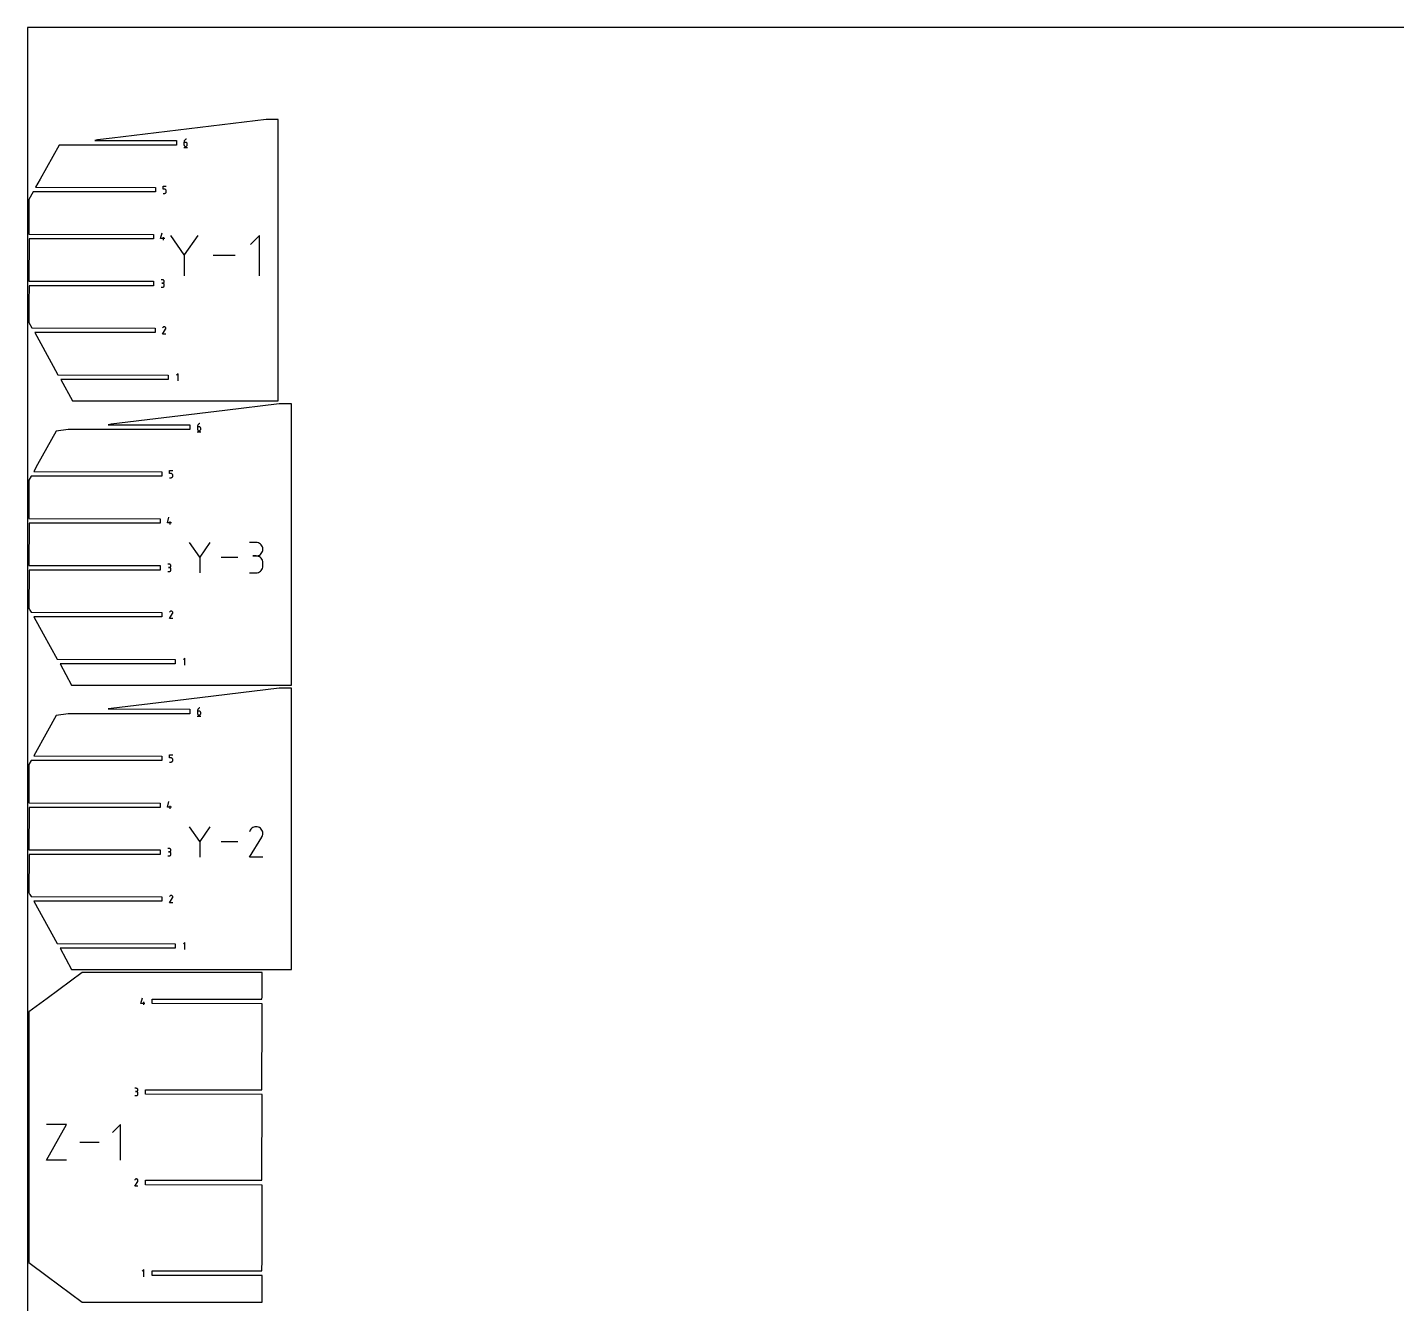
# Model space of a CAD drawing. Extents: x 0 to 3000, y 0 to 3000.
# Drawn here: x 0 to 1500, y 1601 to 3000 of the extents above; entities that cross this region are included whole.
import ezdxf

# ---------------------------------------------------------------- set-up
doc = ezdxf.new("R2010")
doc.units = 0

msp = doc.modelspace()

# ---------------------------------------------------------------- linework, layer by layer
at = {"layer": 'annotation', "color": 1}
for p, q in [((171.35048, 2868.515853), (175.35048, 2868.515853)), ((171.612318, 2874.494066), (171.572981, 2873.95333)), ((171.572981, 2873.95333), (171.572981, 2871.294356)), ((173.349477, 2873.95333), (171.572981, 2873.95333)), ((171.572981, 2871.294356), (171.572981, 2871.294356)), ((171.572981, 2871.294356), (171.601663, 2870.97478)), ((171.601663, 2870.97478), (171.684334, 2870.673951)), ((171.727131, 2875.013608), (171.612318, 2874.494066)), ((171.684334, 2870.673951), (171.815931, 2870.396901)), ((171.912628, 2875.505513), (171.727131, 2875.013608)), ((171.815931, 2870.396901), (171.991392, 2870.148665)), ((172.164013, 2875.96334), (171.912628, 2875.505513)), ((171.991392, 2870.148665), (172.205655, 2869.934275)), ((172.476494, 2876.380648), (172.164013, 2875.96334)), ((172.205655, 2869.934275), (172.453657, 2869.758766)), ((172.453657, 2869.758766), (172.730337, 2869.62717)), ((172.845275, 2876.750994), (172.476494, 2876.380648)), ((172.730337, 2869.62717), (173.030631, 2869.544521)), ((173.265564, 2877.067938), (172.845275, 2876.750994)), ((173.030631, 2869.544521), (173.349477, 2869.515853)), ((173.732566, 2877.325039), (173.265564, 2877.067938)), ((173.668984, 2873.924817), (173.349477, 2873.95333)), ((173.349477, 2869.515853), (173.668984, 2869.544521)), ((173.349477, 2869.515853), (173.349477, 2869.515853)), ((173.969629, 2873.842583), (173.668984, 2873.924817)), ((173.668984, 2869.544521), (173.969629, 2869.62717)), ((174.241488, 2877.515853), (173.732566, 2877.325039)), ((174.246412, 2873.711588), (173.969629, 2873.842583)), ((173.969629, 2869.62717), (174.246412, 2869.758766)), ((174.241488, 2877.515853), (174.241488, 2877.515853)), ((174.494331, 2873.536791), (174.246412, 2873.711588)), ((174.246412, 2869.758766), (174.494331, 2869.934275)), ((174.708388, 2873.323151), (174.494331, 2873.536791)), ((174.494331, 2869.934275), (174.708388, 2870.148665)), ((174.883581, 2873.075627), (174.708388, 2873.323151)), ((174.708388, 2870.148665), (174.883581, 2870.396901)), ((175.014909, 2872.799178), (174.883581, 2873.075627)), ((174.883581, 2870.396901), (175.014909, 2870.673951)), ((175.097374, 2872.498764), (175.014909, 2872.799178)), ((175.014909, 2870.673951), (175.097374, 2870.97478)), ((175.125973, 2872.179343), (175.097374, 2872.498764)), ((175.097374, 2870.97478), (175.125973, 2871.294356)), ((175.125973, 2871.294356), (175.125973, 2872.179343)), ((175.125973, 2872.179343), (175.125973, 2872.179343)), ((148.665946, 2822.552603), (148.665946, 2826.115127)), ((148.665946, 2826.115127), (152.218937, 2826.115127)), ((150.442441, 2822.552603), (148.665946, 2822.552603)), ((150.76142, 2822.52409), (150.442441, 2822.552603)), ((151.061784, 2822.441856), (150.76142, 2822.52409)), ((151.338484, 2822.310862), (151.061784, 2822.441856)), ((151.58647, 2822.136065), (151.338484, 2822.310862)), ((151.800692, 2821.922424), (151.58647, 2822.136065)), ((151.976099, 2821.6749), (151.800692, 2821.922424)), ((152.107642, 2821.398452), (151.976099, 2821.6749)), ((152.190272, 2821.098037), (152.107642, 2821.398452)), ((152.218937, 2820.778616), (152.190272, 2821.098037)), ((152.218937, 2819.893629), (152.218937, 2820.778616)), ((152.218937, 2820.778616), (152.218937, 2820.778616)), ((148.665946, 2818.115127), (150.442441, 2818.115127)), ((150.442441, 2818.115127), (150.761288, 2818.143795)), ((150.442441, 2818.115127), (150.442441, 2818.115127)), ((150.761288, 2818.143795), (151.061582, 2818.226444)), ((151.061582, 2818.226444), (151.338261, 2818.358039)), ((151.338261, 2818.358039), (151.586263, 2818.533549)), ((151.586263, 2818.533549), (151.800526, 2818.747938)), ((151.800526, 2818.747938), (151.975988, 2818.996175)), ((151.975988, 2818.996175), (152.107585, 2819.273224)), ((152.107585, 2819.273224), (152.190255, 2819.574054)), ((152.190255, 2819.574054), (152.218937, 2819.893629)), ((145.955846, 2768.492903), (147.729834, 2774.7144)), ((150.397838, 2768.492903), (145.955846, 2768.492903)), ((149.066344, 2766.7144), (149.066344, 2770.267392)), ((171.907315, 2750.617404), (157.092213, 2772.042064)), ((186.719632, 2772.042064), (171.907315, 2750.617404)), ((254.19255, 2772.040672), (244.3186, 2762.163937)), ((254.19255, 2727.626003), (254.19255, 2772.040672)), ((171.907315, 2752.341516), (171.907315, 2727.62461)), ((227.665885, 2749.833337), (203.380704, 2749.833337)), ((148.176842, 2723.304393), (146.400347, 2723.304393)), ((146.400347, 2715.313925), (148.176842, 2715.313925)), ((148.176842, 2719.751401), (147.28734, 2719.751401)), ((147.28734, 2719.751401), (148.176842, 2719.751401)), ((148.49635, 2723.275714), (148.176842, 2723.304393)), ((148.176842, 2719.751401), (148.49635, 2719.780087)), ((148.49635, 2719.722723), (148.176842, 2719.751401)), ((148.176842, 2719.751401), (148.176842, 2719.751401)), ((148.176842, 2715.313925), (148.49635, 2715.342587)), ((148.176842, 2715.313925), (148.176842, 2715.313925)), ((148.796994, 2723.193068), (148.49635, 2723.275714)), ((148.49635, 2719.780087), (148.796994, 2719.862781)), ((148.796994, 2719.640076), (148.49635, 2719.722723)), ((148.49635, 2715.342587), (148.796994, 2715.425192)), ((149.073777, 2723.061536), (148.796994, 2723.193068)), ((148.796994, 2719.862781), (149.073777, 2719.994444)), ((149.073777, 2719.508545), (148.796994, 2719.640076)), ((148.796994, 2715.425192), (149.073777, 2715.55667)), ((149.321697, 2722.886202), (149.073777, 2723.061536)), ((149.073777, 2719.994444), (149.321697, 2720.170032)), ((149.321697, 2719.333211), (149.073777, 2719.508545)), ((149.073777, 2715.55667), (149.321697, 2715.73195)), ((149.535753, 2722.672149), (149.321697, 2722.886202)), ((149.321697, 2720.170032), (149.535753, 2720.384505)), ((149.535753, 2719.119158), (149.321697, 2719.333211)), ((149.321697, 2715.73195), (149.535753, 2715.945962)), ((149.710946, 2722.42446), (149.535753, 2722.672149)), ((149.535753, 2720.384505), (149.710946, 2720.632821)), ((149.710946, 2718.871469), (149.535753, 2719.119158)), ((149.535753, 2715.945962), (149.710946, 2716.193635)), ((149.842275, 2722.148218), (149.710946, 2722.42446)), ((149.710946, 2720.632821), (149.842275, 2720.909937)), ((149.842275, 2718.595226), (149.710946, 2718.871469)), ((149.710946, 2716.193635), (149.842275, 2716.469898)), ((149.924739, 2721.848505), (149.842275, 2722.148218)), ((149.842275, 2720.909937), (149.924739, 2721.210813)), ((149.924739, 2718.295514), (149.842275, 2718.595226)), ((149.842275, 2716.469898), (149.924739, 2716.76968)), ((149.953338, 2721.530406), (149.924739, 2721.848505)), ((149.924739, 2721.210813), (149.953338, 2721.530406)), ((149.953338, 2717.977414), (149.924739, 2718.295514)), ((149.924739, 2716.76968), (149.953338, 2717.087912)), ((149.953338, 2721.530406), (149.953338, 2721.530406)), ((149.953338, 2717.087912), (149.953338, 2717.977414)), ((149.953338, 2717.977414), (149.953338, 2717.977414)), ((148.385166, 2671.023381), (148.151878, 2670.57587)), ((148.570298, 2671.285901), (148.385166, 2671.023381)), ((148.792415, 2671.505045), (148.570298, 2671.285901)), ((149.044762, 2671.679056), (148.792415, 2671.505045)), ((149.320583, 2671.806182), (149.044762, 2671.679056)), ((149.613123, 2671.884665), (149.320583, 2671.806182)), ((149.915627, 2671.912753), (149.613123, 2671.884665)), ((150.221339, 2671.888688), (149.915627, 2671.912753)), ((150.523505, 2671.810718), (150.221339, 2671.888688)), ((150.815368, 2671.677087), (150.523505, 2671.810718)), ((151.076408, 2671.491723), (150.815368, 2671.677087)), ((150.815368, 2671.677087), (150.815368, 2671.677087)), ((151.294666, 2671.269288), (151.076408, 2671.491723)), ((151.468201, 2671.016598), (151.294666, 2671.269288)), ((151.595072, 2670.740472), (151.468201, 2671.016598)), ((151.673339, 2670.447725), (151.595072, 2670.740472)), ((151.70106, 2670.145176), (151.673339, 2670.447725)), ((151.676297, 2669.839641), (151.70106, 2670.145176)), ((148.146861, 2663.912883), (151.429942, 2669.198221)), ((151.699853, 2663.912883), (148.146861, 2663.912883)), ((151.429942, 2669.198221), (151.433867, 2669.203077)), ((151.429942, 2669.198221), (151.429942, 2669.198221)), ((151.433867, 2669.203077), (151.43763, 2669.207975)), ((151.43763, 2669.207975), (151.441258, 2669.212956)), ((151.441258, 2669.212956), (151.444774, 2669.21806)), ((151.444774, 2669.21806), (151.448203, 2669.223329)), ((151.448203, 2669.223329), (151.45157, 2669.228805)), ((151.45157, 2669.228805), (151.4549, 2669.234529)), ((151.4549, 2669.234529), (151.458218, 2669.240542)), ((151.458218, 2669.240542), (151.461548, 2669.246885)), ((151.461548, 2669.246885), (151.597106, 2669.537939)), ((151.461548, 2669.246885), (151.461548, 2669.246885)), ((151.597106, 2669.537939), (151.676297, 2669.839641)), ((165.090791, 2620.512221), (163.312289, 2618.733217)), ((165.090791, 2612.512221), (165.090791, 2620.512221)), ((187.5965, 2565.171635), (187.227719, 2564.801289)), ((188.016789, 2565.488579), (187.5965, 2565.171635)), ((188.483791, 2565.74568), (188.016789, 2565.488579)), ((188.992712, 2565.936494), (188.483791, 2565.74568)), ((188.992712, 2565.936494), (188.992712, 2565.936494)), ((186.101705, 2556.936494), (190.101705, 2556.936494)), ((186.363543, 2562.914707), (186.324206, 2562.373971)), ((186.324206, 2562.373971), (186.324206, 2559.714997)), ((188.100702, 2562.373971), (186.324206, 2562.373971)), ((186.324206, 2559.714997), (186.324206, 2559.714997)), ((186.324206, 2559.714997), (186.352888, 2559.395421)), ((186.352888, 2559.395421), (186.435559, 2559.094592)), ((186.478356, 2563.434249), (186.363543, 2562.914707)), ((186.435559, 2559.094592), (186.567156, 2558.817542)), ((186.663853, 2563.926154), (186.478356, 2563.434249)), ((186.567156, 2558.817542), (186.742617, 2558.569306)), ((186.915238, 2564.383981), (186.663853, 2563.926154)), ((186.742617, 2558.569306), (186.95688, 2558.354916)), ((187.227719, 2564.801289), (186.915238, 2564.383981)), ((186.95688, 2558.354916), (187.204882, 2558.179407)), ((187.204882, 2558.179407), (187.481562, 2558.047811)), ((187.481562, 2558.047811), (187.781856, 2557.965162)), ((187.781856, 2557.965162), (188.100702, 2557.936494)), ((188.420209, 2562.345458), (188.100702, 2562.373971)), ((188.100702, 2557.936494), (188.420209, 2557.965162)), ((188.100702, 2557.936494), (188.100702, 2557.936494)), ((188.720854, 2562.263224), (188.420209, 2562.345458)), ((188.420209, 2557.965162), (188.720854, 2558.047811)), ((188.997636, 2562.132229), (188.720854, 2562.263224)), ((188.720854, 2558.047811), (188.997636, 2558.179407)), ((189.245556, 2561.957432), (188.997636, 2562.132229)), ((188.997636, 2558.179407), (189.245556, 2558.354916)), ((189.459613, 2561.743792), (189.245556, 2561.957432)), ((189.245556, 2558.354916), (189.459613, 2558.569306)), ((189.634805, 2561.496268), (189.459613, 2561.743792)), ((189.459613, 2558.569306), (189.634805, 2558.817542)), ((189.766134, 2561.219819), (189.634805, 2561.496268)), ((189.634805, 2558.817542), (189.766134, 2559.094592)), ((189.848598, 2560.919405), (189.766134, 2561.219819)), ((189.766134, 2559.094592), (189.848598, 2559.395421)), ((189.877198, 2560.599984), (189.848598, 2560.919405)), ((189.848598, 2559.395421), (189.877198, 2559.714997)), ((189.877198, 2559.714997), (189.877198, 2560.599984)), ((189.877198, 2560.599984), (189.877198, 2560.599984)), ((155.722843, 2510.973244), (155.722843, 2514.535768)), ((155.722843, 2514.535768), (159.275834, 2514.535768)), ((157.499338, 2510.973244), (155.722843, 2510.973244)), ((155.722843, 2506.535768), (157.499338, 2506.535768)), ((157.818317, 2510.944731), (157.499338, 2510.973244)), ((157.499338, 2506.535768), (157.818185, 2506.564436)), ((157.499338, 2506.535768), (157.499338, 2506.535768)), ((157.818185, 2506.564436), (158.118479, 2506.647085)), ((158.118681, 2510.862498), (157.818317, 2510.944731)), ((158.118479, 2506.647085), (158.395158, 2506.77868)), ((158.395381, 2510.731503), (158.118681, 2510.862498)), ((158.395158, 2506.77868), (158.64316, 2506.95419)), ((158.643367, 2510.556706), (158.395381, 2510.731503)), ((158.64316, 2506.95419), (158.857423, 2507.168579)), ((158.857588, 2510.343065), (158.643367, 2510.556706)), ((158.857423, 2507.168579), (159.032884, 2507.416816)), ((159.032996, 2510.095541), (158.857588, 2510.343065)), ((159.032884, 2507.416816), (159.164481, 2507.693865)), ((159.164539, 2509.819093), (159.032996, 2510.095541)), ((159.164481, 2507.693865), (159.247152, 2507.994695)), ((159.247169, 2509.518678), (159.164539, 2509.819093)), ((159.247152, 2507.994695), (159.275834, 2508.31427)), ((159.275834, 2509.199257), (159.247169, 2509.518678)), ((159.275834, 2508.31427), (159.275834, 2509.199257)), ((159.275834, 2509.199257), (159.275834, 2509.199257)), ((153.331365, 2456.913544), (155.105352, 2463.135042)), ((157.773357, 2456.913544), (153.331365, 2456.913544)), ((156.441863, 2455.135042), (156.441863, 2458.688033)), ((188.843012, 2419.564829), (177.731685, 2435.633324)), ((199.952249, 2435.633324), (188.843012, 2419.564829)), ((250.547537, 2435.593633), (243.150431, 2435.593633)), ((251.877924, 2435.47422), (250.547537, 2435.593633)), ((253.129773, 2435.13009), (251.877924, 2435.47422)), ((254.282261, 2434.582408), (253.129773, 2435.13009)), ((255.314567, 2433.85234), (254.282261, 2434.582408)), ((256.205872, 2432.96105), (255.314567, 2433.85234)), ((256.935353, 2431.929703), (256.205872, 2432.96105)), ((257.482189, 2430.779464), (256.935353, 2431.929703)), ((257.82556, 2429.531499), (257.482189, 2430.779464)), ((188.843012, 2420.857912), (188.843012, 2402.320233)), ((230.661939, 2418.976778), (212.448053, 2418.976778)), ((250.547537, 2420.79942), (246.843762, 2420.79942)), ((246.843762, 2420.79942), (250.547537, 2420.79942)), ((250.547537, 2420.79942), (251.877924, 2420.918862)), ((251.877924, 2420.680007), (250.547537, 2420.79942)), ((250.547537, 2420.79942), (250.547537, 2420.79942)), ((251.877924, 2420.918862), (253.129773, 2421.263193)), ((253.129773, 2420.335877), (251.877924, 2420.680007)), ((253.129773, 2421.263193), (254.282261, 2421.811419)), ((254.282261, 2419.788195), (253.129773, 2420.335877)), ((254.282261, 2421.811419), (255.314567, 2422.542548)), ((255.314567, 2419.058127), (254.282261, 2419.788195)), ((255.314567, 2422.542548), (256.205872, 2423.435586)), ((256.205872, 2418.166837), (255.314567, 2419.058127)), ((256.205872, 2423.435586), (256.935353, 2424.46954)), ((256.935353, 2417.13549), (256.205872, 2418.166837)), ((256.935353, 2424.46954), (257.482189, 2425.623418)), ((257.482189, 2415.985252), (256.935353, 2417.13549)), ((257.482189, 2425.623418), (257.82556, 2426.876226)), ((257.82556, 2414.737286), (257.482189, 2415.985252)), ((257.944643, 2428.206972), (257.82556, 2429.531499)), ((257.82556, 2426.876226), (257.944643, 2428.206972)), ((257.944643, 2428.206972), (257.944643, 2428.206972)), ((155.552361, 2411.725034), (153.775865, 2411.725034)), ((153.775865, 2403.734566), (155.552361, 2403.734566)), ((155.552361, 2408.172042), (154.662859, 2408.172042)), ((154.662859, 2408.172042), (155.552361, 2408.172042)), ((155.871868, 2411.696355), (155.552361, 2411.725034)), ((155.552361, 2408.172042), (155.871868, 2408.200728)), ((155.871868, 2408.143364), (155.552361, 2408.172042)), ((155.552361, 2408.172042), (155.552361, 2408.172042)), ((155.552361, 2403.734566), (155.871868, 2403.763228)), ((155.552361, 2403.734566), (155.552361, 2403.734566)), ((156.172513, 2411.613709), (155.871868, 2411.696355)), ((155.871868, 2408.200728), (156.172513, 2408.283422)), ((156.172513, 2408.060717), (155.871868, 2408.143364)), ((155.871868, 2403.763228), (156.172513, 2403.845833)), ((156.449296, 2411.482177), (156.172513, 2411.613709)), ((156.172513, 2408.283422), (156.449296, 2408.415085)), ((156.449296, 2407.929186), (156.172513, 2408.060717)), ((156.172513, 2403.845833), (156.449296, 2403.977311)), ((156.697215, 2411.306843), (156.449296, 2411.482177)), ((156.449296, 2408.415085), (156.697215, 2408.590673)), ((156.697215, 2407.753852), (156.449296, 2407.929186)), ((156.449296, 2403.977311), (156.697215, 2404.152591)), ((156.911272, 2411.09279), (156.697215, 2411.306843)), ((156.697215, 2408.590673), (156.911272, 2408.805146)), ((156.911272, 2407.539799), (156.697215, 2407.753852)), ((156.697215, 2404.152591), (156.911272, 2404.366603)), ((157.086465, 2410.845101), (156.911272, 2411.09279)), ((156.911272, 2408.805146), (157.086465, 2409.053462)), ((157.086465, 2407.29211), (156.911272, 2407.539799)), ((156.911272, 2404.366603), (157.086465, 2404.614276)), ((157.217793, 2410.568859), (157.086465, 2410.845101)), ((157.086465, 2409.053462), (157.217793, 2409.330578)), ((157.217793, 2407.015867), (157.086465, 2407.29211)), ((157.086465, 2404.614276), (157.217793, 2404.890539)), ((157.300258, 2410.269146), (157.217793, 2410.568859)), ((157.217793, 2409.330578), (157.300258, 2409.631454)), ((157.300258, 2406.716155), (157.217793, 2407.015867)), ((157.217793, 2404.890539), (157.300258, 2405.190321)), ((157.328857, 2409.951047), (157.300258, 2410.269146)), ((157.300258, 2409.631454), (157.328857, 2409.951047)), ((157.328857, 2406.398055), (157.300258, 2406.716155)), ((157.300258, 2405.190321), (157.328857, 2405.508553)), ((157.328857, 2409.951047), (157.328857, 2409.951047)), ((157.328857, 2405.508553), (157.328857, 2406.398055)), ((157.328857, 2406.398055), (157.328857, 2406.398055)), ((243.150431, 2402.322322), (250.547537, 2402.322322)), ((250.547537, 2402.322322), (251.877924, 2402.441667)), ((250.547537, 2402.322322), (250.547537, 2402.322322)), ((251.877924, 2402.441667), (253.129773, 2402.785625)), ((253.129773, 2402.785625), (254.282261, 2403.333083)), ((254.282261, 2403.333083), (255.314567, 2404.062928)), ((255.314567, 2404.062928), (256.205872, 2404.954046)), ((256.205872, 2404.954046), (256.935353, 2405.985324)), ((256.935353, 2405.985324), (257.482189, 2407.135648)), ((257.482189, 2407.135648), (257.82556, 2408.383906)), ((257.944643, 2413.412759), (257.82556, 2414.737286)), ((257.82556, 2408.383906), (257.944643, 2409.708983)), ((257.944643, 2409.708983), (257.944643, 2413.412759)), ((257.944643, 2413.412759), (257.944643, 2413.412759)), ((155.722861, 2352.333524), (159.005941, 2357.618862)), ((155.961165, 2359.444022), (155.727878, 2358.996511)), ((156.146298, 2359.706542), (155.961165, 2359.444022)), ((156.368415, 2359.925686), (156.146298, 2359.706542)), ((156.620762, 2360.099697), (156.368415, 2359.925686)), ((156.896583, 2360.226823), (156.620762, 2360.099697)), ((157.189123, 2360.305306), (156.896583, 2360.226823)), ((157.491627, 2360.333394), (157.189123, 2360.305306)), ((157.797339, 2360.30933), (157.491627, 2360.333394)), ((158.099504, 2360.231359), (157.797339, 2360.30933)), ((158.391367, 2360.097728), (158.099504, 2360.231359)), ((158.652407, 2359.912364), (158.391367, 2360.097728)), ((158.391367, 2360.097728), (158.391367, 2360.097728)), ((158.870665, 2359.689929), (158.652407, 2359.912364)), ((159.0442, 2359.437239), (158.870665, 2359.689929)), ((159.005941, 2357.618862), (159.009866, 2357.623718)), ((159.005941, 2357.618862), (159.005941, 2357.618862)), ((159.009866, 2357.623718), (159.01363, 2357.628616)), ((159.01363, 2357.628616), (159.017257, 2357.633597)), ((159.017257, 2357.633597), (159.020773, 2357.638701)), ((159.020773, 2357.638701), (159.024203, 2357.64397)), ((159.024203, 2357.64397), (159.02757, 2357.649446)), ((159.02757, 2357.649446), (159.0309, 2357.65517)), ((159.0309, 2357.65517), (159.034218, 2357.661183)), ((159.034218, 2357.661183), (159.037548, 2357.667526)), ((159.037548, 2357.667526), (159.173106, 2357.95858)), ((159.037548, 2357.667526), (159.037548, 2357.667526)), ((159.171071, 2359.161113), (159.0442, 2359.437239)), ((159.249338, 2358.868366), (159.171071, 2359.161113)), ((159.173106, 2357.95858), (159.252296, 2358.260282)), ((159.27706, 2358.565817), (159.249338, 2358.868366)), ((159.252296, 2358.260282), (159.27706, 2358.565817)), ((159.275852, 2352.333524), (155.722861, 2352.333524)), ((172.666829, 2308.932862), (170.888326, 2307.153858)), ((172.666829, 2300.932862), (172.666829, 2308.932862)), ((186.363543, 2251.335348), (186.324206, 2250.794612)), ((186.324206, 2250.794612), (186.324206, 2248.135638)), ((188.100702, 2250.794612), (186.324206, 2250.794612)), ((186.478356, 2251.85489), (186.363543, 2251.335348)), ((186.663853, 2252.346795), (186.478356, 2251.85489)), ((186.915238, 2252.804622), (186.663853, 2252.346795)), ((187.227719, 2253.22193), (186.915238, 2252.804622)), ((187.5965, 2253.592276), (187.227719, 2253.22193)), ((188.016789, 2253.90922), (187.5965, 2253.592276)), ((188.483791, 2254.166321), (188.016789, 2253.90922)), ((188.420209, 2250.766099), (188.100702, 2250.794612)), ((188.720854, 2250.683865), (188.420209, 2250.766099)), ((188.992712, 2254.357135), (188.483791, 2254.166321)), ((188.997636, 2250.55287), (188.720854, 2250.683865)), ((188.992712, 2254.357135), (188.992712, 2254.357135)), ((189.245556, 2250.378073), (188.997636, 2250.55287)), ((189.459613, 2250.164433), (189.245556, 2250.378073)), ((189.634805, 2249.916909), (189.459613, 2250.164433)), ((186.101705, 2245.357135), (190.101705, 2245.357135)), ((186.324206, 2248.135638), (186.324206, 2248.135638)), ((186.324206, 2248.135638), (186.352888, 2247.816062)), ((186.352888, 2247.816062), (186.435559, 2247.515233)), ((186.435559, 2247.515233), (186.567156, 2247.238183)), ((186.567156, 2247.238183), (186.742617, 2246.989947)), ((186.742617, 2246.989947), (186.95688, 2246.775557)), ((186.95688, 2246.775557), (187.204882, 2246.600048)), ((187.204882, 2246.600048), (187.481562, 2246.468452)), ((187.481562, 2246.468452), (187.781856, 2246.385803)), ((187.781856, 2246.385803), (188.100702, 2246.357135)), ((188.100702, 2246.357135), (188.420209, 2246.385803)), ((188.100702, 2246.357135), (188.100702, 2246.357135)), ((188.420209, 2246.385803), (188.720854, 2246.468452)), ((188.720854, 2246.468452), (188.997636, 2246.600048)), ((188.997636, 2246.600048), (189.245556, 2246.775557)), ((189.245556, 2246.775557), (189.459613, 2246.989947)), ((189.459613, 2246.989947), (189.634805, 2247.238183)), ((189.766134, 2249.64046), (189.634805, 2249.916909)), ((189.634805, 2247.238183), (189.766134, 2247.515233)), ((189.848598, 2249.340046), (189.766134, 2249.64046)), ((189.766134, 2247.515233), (189.848598, 2247.816062)), ((189.877198, 2249.020625), (189.848598, 2249.340046)), ((189.848598, 2247.816062), (189.877198, 2248.135638)), ((189.877198, 2248.135638), (189.877198, 2249.020625)), ((189.877198, 2249.020625), (189.877198, 2249.020625)), ((155.722843, 2199.393885), (155.722843, 2202.956409)), ((155.722843, 2202.956409), (159.275834, 2202.956409)), ((157.499338, 2199.393885), (155.722843, 2199.393885)), ((155.722843, 2194.956409), (157.499338, 2194.956409)), ((157.818317, 2199.365372), (157.499338, 2199.393885)), ((157.499338, 2194.956409), (157.818185, 2194.985077)), ((157.499338, 2194.956409), (157.499338, 2194.956409)), ((157.818185, 2194.985077), (158.118479, 2195.067726)), ((158.118681, 2199.283139), (157.818317, 2199.365372)), ((158.118479, 2195.067726), (158.395158, 2195.199321)), ((158.395381, 2199.152144), (158.118681, 2199.283139)), ((158.395158, 2195.199321), (158.64316, 2195.374831)), ((158.643367, 2198.977347), (158.395381, 2199.152144)), ((158.64316, 2195.374831), (158.857423, 2195.58922)), ((158.857588, 2198.763706), (158.643367, 2198.977347)), ((158.857423, 2195.58922), (159.032884, 2195.837457)), ((159.032996, 2198.516182), (158.857588, 2198.763706)), ((159.032884, 2195.837457), (159.164481, 2196.114506)), ((159.164539, 2198.239734), (159.032996, 2198.516182)), ((159.164481, 2196.114506), (159.247152, 2196.415336)), ((159.247169, 2197.939319), (159.164539, 2198.239734)), ((159.247152, 2196.415336), (159.275834, 2196.734911)), ((159.275834, 2197.619898), (159.247169, 2197.939319)), ((159.275834, 2196.734911), (159.275834, 2197.619898)), ((159.275834, 2197.619898), (159.275834, 2197.619898)), ((153.331365, 2145.334185), (155.105352, 2151.555683)), ((157.773357, 2145.334185), (153.331365, 2145.334185)), ((156.441863, 2143.555683), (156.441863, 2147.108674)), ((188.840497, 2107.98547), (177.72917, 2124.053965)), ((199.949735, 2124.053965), (188.840497, 2107.98547)), ((244.1427, 2120.348874), (243.171321, 2118.485497)), ((244.913568, 2121.441976), (244.1427, 2120.348874)), ((245.838437, 2122.354463), (244.913568, 2121.441976)), ((246.889178, 2123.079026), (245.838437, 2122.354463)), ((248.037663, 2123.60836), (246.889178, 2123.079026)), ((249.255763, 2123.935156), (248.037663, 2123.60836)), ((250.515351, 2124.052108), (249.255763, 2123.935156)), ((251.788299, 2123.951908), (250.515351, 2124.052108)), ((253.046477, 2123.62725), (251.788299, 2123.951908)), ((254.261758, 2123.070825), (253.046477, 2123.62725)), ((255.348696, 2122.298994), (254.261758, 2123.070825)), ((254.261758, 2123.070825), (254.261758, 2123.070825)), ((256.257495, 2121.372802), (255.348696, 2122.298994)), ((256.980073, 2120.320634), (256.257495, 2121.372802)), ((257.508349, 2119.170877), (256.980073, 2120.320634)), ((257.834242, 2117.951916), (257.508349, 2119.170877)), ((257.516819, 2114.163679), (257.846558, 2115.419931)), ((257.949672, 2116.692139), (257.834242, 2117.951916)), ((257.846558, 2115.419931), (257.949672, 2116.692139)), ((155.552361, 2100.145675), (153.775865, 2100.145675)), ((155.871868, 2100.116996), (155.552361, 2100.145675)), ((156.172513, 2100.03435), (155.871868, 2100.116996)), ((156.449296, 2099.902818), (156.172513, 2100.03435)), ((188.840497, 2109.278553), (188.840497, 2090.740874)), ((230.659424, 2107.397419), (212.445538, 2107.397419)), ((243.150431, 2090.741648), (256.820768, 2112.749136)), ((256.820768, 2112.749136), (256.83711, 2112.769358)), ((256.820768, 2112.749136), (256.820768, 2112.749136)), ((256.83711, 2112.769358), (256.852782, 2112.789752)), ((256.852782, 2112.789752), (256.867886, 2112.81049)), ((256.867886, 2112.81049), (256.882526, 2112.831744)), ((256.882526, 2112.831744), (256.896805, 2112.853685)), ((256.896805, 2112.853685), (256.910826, 2112.876487)), ((256.910826, 2112.876487), (256.924693, 2112.900319)), ((256.924693, 2112.900319), (256.938508, 2112.925356)), ((256.938508, 2112.925356), (256.952374, 2112.951768)), ((256.952374, 2112.951768), (257.516819, 2114.163679)), ((256.952374, 2112.951768), (256.952374, 2112.951768)), ((153.775865, 2092.155207), (155.552361, 2092.155207)), ((155.552361, 2096.592683), (154.662859, 2096.592683)), ((154.662859, 2096.592683), (155.552361, 2096.592683)), ((155.552361, 2096.592683), (155.871868, 2096.621369)), ((155.871868, 2096.564005), (155.552361, 2096.592683)), ((155.552361, 2096.592683), (155.552361, 2096.592683)), ((155.552361, 2092.155207), (155.871868, 2092.183869)), ((155.552361, 2092.155207), (155.552361, 2092.155207)), ((155.871868, 2096.621369), (156.172513, 2096.704063)), ((156.172513, 2096.481359), (155.871868, 2096.564005)), ((155.871868, 2092.183869), (156.172513, 2092.266474)), ((156.172513, 2096.704063), (156.449296, 2096.835726)), ((156.449296, 2096.349827), (156.172513, 2096.481359)), ((156.172513, 2092.266474), (156.449296, 2092.397952)), ((156.697215, 2099.727484), (156.449296, 2099.902818)), ((156.449296, 2096.835726), (156.697215, 2097.011314)), ((156.697215, 2096.174493), (156.449296, 2096.349827)), ((156.449296, 2092.397952), (156.697215, 2092.573232)), ((156.911272, 2099.513431), (156.697215, 2099.727484)), ((156.697215, 2097.011314), (156.911272, 2097.225787)), ((156.911272, 2095.96044), (156.697215, 2096.174493)), ((156.697215, 2092.573232), (156.911272, 2092.787244)), ((157.086465, 2099.265742), (156.911272, 2099.513431)), ((156.911272, 2097.225787), (157.086465, 2097.474103)), ((157.086465, 2095.712751), (156.911272, 2095.96044)), ((156.911272, 2092.787244), (157.086465, 2093.034917)), ((157.217793, 2098.9895), (157.086465, 2099.265742)), ((157.086465, 2097.474103), (157.217793, 2097.751219)), ((157.217793, 2095.436508), (157.086465, 2095.712751)), ((157.086465, 2093.034917), (157.217793, 2093.31118)), ((157.300257, 2098.689787), (157.217793, 2098.9895)), ((157.217793, 2097.751219), (157.300257, 2098.052095)), ((157.300257, 2095.136796), (157.217793, 2095.436508)), ((157.217793, 2093.31118), (157.300257, 2093.610962)), ((157.328857, 2098.371688), (157.300257, 2098.689787)), ((157.300257, 2098.052095), (157.328857, 2098.371688)), ((157.328857, 2094.818696), (157.300257, 2095.136796)), ((157.300257, 2093.610962), (157.328857, 2093.929194)), ((157.328857, 2098.371688), (157.328857, 2098.371688)), ((157.328857, 2093.929194), (157.328857, 2094.818696)), ((157.328857, 2094.818696), (157.328857, 2094.818696)), ((257.944643, 2090.741648), (243.150431, 2090.741648)), ((155.722861, 2040.754165), (159.005942, 2046.039503)), ((159.275853, 2040.754165), (155.722861, 2040.754165)), ((155.961166, 2047.864663), (155.727878, 2047.417152)), ((156.146298, 2048.127183), (155.961166, 2047.864663)), ((156.368415, 2048.346327), (156.146298, 2048.127183)), ((156.620762, 2048.520338), (156.368415, 2048.346327)), ((156.896583, 2048.647464), (156.620762, 2048.520338)), ((157.189123, 2048.725947), (156.896583, 2048.647464)), ((157.491627, 2048.754035), (157.189123, 2048.725947)), ((157.797339, 2048.729971), (157.491627, 2048.754035)), ((158.099505, 2048.652), (157.797339, 2048.729971)), ((158.391367, 2048.518369), (158.099505, 2048.652)), ((158.652408, 2048.333005), (158.391367, 2048.518369)), ((158.391367, 2048.518369), (158.391367, 2048.518369)), ((158.870665, 2048.11057), (158.652408, 2048.333005)), ((159.0442, 2047.85788), (158.870665, 2048.11057)), ((159.005942, 2046.039503), (159.009866, 2046.044359)), ((159.005942, 2046.039503), (159.005942, 2046.039503)), ((159.009866, 2046.044359), (159.01363, 2046.049257)), ((159.01363, 2046.049257), (159.017258, 2046.054238)), ((159.017258, 2046.054238), (159.020774, 2046.059342)), ((159.020774, 2046.059342), (159.024203, 2046.064611)), ((159.024203, 2046.064611), (159.02757, 2046.070087)), ((159.02757, 2046.070087), (159.0309, 2046.075811)), ((159.0309, 2046.075811), (159.034218, 2046.081824)), ((159.034218, 2046.081824), (159.037548, 2046.088167)), ((159.037548, 2046.088167), (159.173106, 2046.379221)), ((159.037548, 2046.088167), (159.037548, 2046.088167)), ((159.171072, 2047.581754), (159.0442, 2047.85788)), ((159.249339, 2047.289007), (159.171072, 2047.581754)), ((159.173106, 2046.379221), (159.252296, 2046.680923)), ((159.27706, 2046.986458), (159.249339, 2047.289007)), ((159.252296, 2046.680923), (159.27706, 2046.986458)), ((172.666829, 1997.353503), (170.888326, 1995.574499)), ((172.666829, 1989.353503), (172.666829, 1997.353503)), ((124.281622, 1930.48167), (126.055609, 1936.703167)), ((128.723614, 1930.48167), (124.281622, 1930.48167)), ((127.39212, 1928.703167), (127.39212, 1932.256159)), ((119.327396, 1837.39701), (117.5509, 1837.39701)), ((119.327396, 1833.844018), (118.437893, 1833.844018)), ((118.437893, 1833.844018), (119.327396, 1833.844018)), ((119.646903, 1837.368331), (119.327396, 1837.39701)), ((119.327396, 1833.844018), (119.646903, 1833.872704)), ((119.646903, 1833.81534), (119.327396, 1833.844018)), ((119.327396, 1833.844018), (119.327396, 1833.844018)), ((119.947548, 1837.285685), (119.646903, 1837.368331)), ((119.646903, 1833.872704), (119.947548, 1833.955398)), ((119.947548, 1833.732693), (119.646903, 1833.81534)), ((120.22433, 1837.154153), (119.947548, 1837.285685)), ((119.947548, 1833.955398), (120.22433, 1834.087061)), ((120.22433, 1833.601162), (119.947548, 1833.732693)), ((120.47225, 1836.978819), (120.22433, 1837.154153)), ((120.22433, 1834.087061), (120.47225, 1834.262649)), ((120.47225, 1833.425828), (120.22433, 1833.601162)), ((120.686306, 1836.764766), (120.47225, 1836.978819)), ((120.47225, 1834.262649), (120.686306, 1834.477122)), ((120.686306, 1833.211775), (120.47225, 1833.425828)), ((120.47225, 1829.824567), (120.686306, 1830.038579)), ((120.861499, 1836.517077), (120.686306, 1836.764766)), ((120.686306, 1834.477122), (120.861499, 1834.725438)), ((120.861499, 1832.964086), (120.686306, 1833.211775)), ((120.686306, 1830.038579), (120.861499, 1830.286252)), ((120.992828, 1836.240835), (120.861499, 1836.517077)), ((120.861499, 1834.725438), (120.992828, 1835.002554)), ((120.992828, 1832.687843), (120.861499, 1832.964086)), ((120.861499, 1830.286252), (120.992828, 1830.562515)), ((121.075292, 1835.941122), (120.992828, 1836.240835)), ((120.992828, 1835.002554), (121.075292, 1835.30343)), ((121.075292, 1832.388131), (120.992828, 1832.687843)), ((120.992828, 1830.562515), (121.075292, 1830.862297)), ((121.103891, 1835.623023), (121.075292, 1835.941122)), ((121.075292, 1835.30343), (121.103891, 1835.623023)), ((121.103891, 1832.070031), (121.075292, 1832.388131)), ((121.075292, 1830.862297), (121.103891, 1831.180529)), ((121.103891, 1835.623023), (121.103891, 1835.623023)), ((121.103891, 1831.180529), (121.103891, 1832.070031)), ((121.103891, 1832.070031), (121.103891, 1832.070031)), ((117.5509, 1829.406542), (119.327396, 1829.406542)), ((119.327396, 1829.406542), (119.646903, 1829.435204)), ((119.327396, 1829.406542), (119.327396, 1829.406542)), ((119.646903, 1829.435204), (119.947548, 1829.517809)), ((119.947548, 1829.517809), (120.22433, 1829.649287)), ((120.22433, 1829.649287), (120.47225, 1829.824567)), ((21.055931, 1758.590012), (42.732567, 1797.629502)), ((42.732567, 1797.629502), (21.055931, 1797.629502)), ((102.038513, 1797.629502), (93.359534, 1788.948075)), ((102.038513, 1758.590012), (102.038513, 1797.629502)), ((78.722174, 1778.109757), (57.376048, 1778.109757)), ((42.732567, 1758.590012), (21.055931, 1758.590012)), ((117.5509, 1730.10935), (120.83398, 1735.394688)), ((121.103891, 1730.10935), (117.5509, 1730.10935)), ((117.789204, 1737.219848), (117.555917, 1736.772337)), ((117.974336, 1737.482368), (117.789204, 1737.219848)), ((118.196454, 1737.701512), (117.974336, 1737.482368)), ((118.448801, 1737.875524), (118.196454, 1737.701512)), ((118.724622, 1738.002649), (118.448801, 1737.875524)), ((119.017162, 1738.081132), (118.724622, 1738.002649)), ((119.319666, 1738.10922), (119.017162, 1738.081132)), ((119.625378, 1738.085156), (119.319666, 1738.10922)), ((119.927543, 1738.007185), (119.625378, 1738.085156)), ((120.219406, 1737.873554), (119.927543, 1738.007185)), ((120.480446, 1737.68819), (120.219406, 1737.873554)), ((120.219406, 1737.873554), (120.219406, 1737.873554)), ((120.698704, 1737.465755), (120.480446, 1737.68819)), ((120.872239, 1737.213066), (120.698704, 1737.465755)), ((120.83398, 1735.394688), (120.837905, 1735.399544)), ((120.83398, 1735.394688), (120.83398, 1735.394688)), ((120.837905, 1735.399544), (120.841669, 1735.404442)), ((120.841669, 1735.404442), (120.845296, 1735.409423)), ((120.845296, 1735.409423), (120.848812, 1735.414527)), ((120.848812, 1735.414527), (120.852241, 1735.419797)), ((120.852241, 1735.419797), (120.855609, 1735.425272)), ((120.855609, 1735.425272), (120.858939, 1735.430996)), ((120.858939, 1735.430996), (120.862257, 1735.437009)), ((120.862257, 1735.437009), (120.865587, 1735.443352)), ((120.865587, 1735.443352), (121.001145, 1735.734406)), ((120.865587, 1735.443352), (120.865587, 1735.443352)), ((120.99911, 1736.936939), (120.872239, 1737.213066)), ((121.077377, 1736.644192), (120.99911, 1736.936939)), ((121.001145, 1735.734406), (121.080335, 1736.036108)), ((121.105099, 1736.341643), (121.077377, 1736.644192)), ((121.080335, 1736.036108), (121.105099, 1736.341643)), ((127.392085, 1638.812539), (125.613582, 1637.033534)), ((127.392085, 1630.812539), (127.392085, 1638.812539))]:
    msp.add_line(p, q, dxfattribs=at)
at = {"layer": 'boundary', "color": 5}
for p, q in [((261.510775, 2899.216217), (92.917667, 2878.552047)), ((274.768004, 2899.216217), (261.510775, 2899.216217)), ((274.768004, 2894.473631), (274.768004, 2899.216217)), ((274.768004, 2888.825389), (274.768004, 2894.473631)), ((274.768004, 2846.366666), (274.768004, 2888.825389)), ((34.731042, 2871.065854), (13.881708, 2833.638098)), ((163.30048, 2871.065854), (34.731042, 2871.065854)), ((76.988386, 2876.594656), (73.905668, 2876.215853)), ((73.905668, 2876.215853), (163.30048, 2875.965854)), ((92.917667, 2878.552047), (76.988386, 2876.594656)), ((163.30048, 2875.965854), (163.30048, 2871.065854)), ((274.768004, 2804.365935), (274.768004, 2846.366666)), ((13.881708, 2833.638098), (8.980007, 2824.815127)), ((8.980007, 2824.815127), (140.393445, 2824.565127)), ((140.393445, 2824.565127), (140.393445, 2819.665127)), ((6.174997, 2819.665127), (1.5875, 2811.508622)), ((1.5875, 2811.508622), (1.587688, 2773.4144)), ((140.393445, 2819.665127), (6.174997, 2819.665127)), ((274.768004, 2769.390672), (274.768004, 2804.365935)), ((1.587688, 2773.4144), (138.127846, 2773.1644)), ((1.782687, 2768.264401), (1.587688, 2722.013674)), ((138.127846, 2768.264401), (1.782687, 2768.264401)), ((138.127846, 2773.1644), (138.127846, 2768.264401)), ((274.768004, 2685.66215), (274.768004, 2769.390672)), ((1.587688, 2722.013674), (138.127846, 2721.763674)), ((1.782688, 2716.863674), (1.587688, 2699.410142)), ((138.127846, 2716.863674), (1.782688, 2716.863674)), ((138.127846, 2721.763674), (138.127846, 2716.863674)), ((1.587688, 2699.410142), (1.587688, 2678.322358)), ((274.768004, 2643.661414), (274.768004, 2685.66215)), ((1.587688, 2678.322358), (1.587701, 2676.650375)), ((1.587701, 2676.650375), (4.941828, 2670.612947)), ((4.941828, 2670.612947), (139.874361, 2670.362947)), ((139.874361, 2670.362947), (139.87436, 2665.462948)), ((139.87436, 2665.462948), (8.136825, 2665.462948)), ((8.136825, 2665.462948), (28.265801, 2628.629631)), ((274.768004, 2601.202686), (274.768004, 2643.661414)), ((28.265801, 2628.629631), (33.497694, 2619.212218)), ((33.497694, 2619.212218), (154.152293, 2618.962221)), ((154.152293, 2614.062221), (36.69269, 2614.062221)), ((36.69269, 2614.062221), (49.275661, 2590.811858)), ((154.152293, 2618.962221), (154.152293, 2614.062221)), ((274.768004, 2595.554444), (274.768004, 2601.202686)), ((274.768004, 2590.811858), (274.768004, 2595.554444)), ((49.275661, 2590.811858), (61.664455, 2590.811858)), ((61.664455, 2590.811858), (62.63934, 2590.811858)), ((62.63934, 2590.811858), (268.138957, 2590.811858)), ((216.162753, 2580.304413), (91.73961, 2565.015298)), ((275.834345, 2587.636858), (216.162753, 2580.304413)), ((268.138957, 2590.811858), (274.768004, 2590.811858)), ((284.815052, 2587.636858), (275.834345, 2587.636858)), ((289.519228, 2587.636857), (284.815052, 2587.636858)), ((289.519229, 2488.042931), (289.519228, 2587.636857)), ((91.73961, 2565.015298), (88.656893, 2564.636495)), ((31.645477, 2557.630949), (11.224569, 2520.873361)), ((44.711467, 2559.236494), (31.645477, 2557.630949)), ((46.745977, 2559.486494), (44.711467, 2559.236494)), ((178.051705, 2559.486494), (46.745977, 2559.486494)), ((88.656893, 2564.636495), (178.051705, 2564.386494)), ((178.051705, 2564.386494), (178.051705, 2559.486494)), ((11.224569, 2520.873361), (6.981457, 2513.235768)), ((4.176453, 2508.085768), (1.696784, 2503.723369)), ((147.450342, 2508.085768), (4.176453, 2508.085768)), ((6.981457, 2513.235768), (147.450342, 2512.985768)), ((147.450342, 2512.985768), (147.450342, 2508.085768)), ((1.696784, 2503.723369), (1.5875, 2461.835041)), ((289.519229, 2483.434675), (289.519229, 2488.042931)), ((289.519229, 2475.298946), (289.519229, 2483.434675)), ((289.519229, 2383.434694), (289.519229, 2475.298946)), ((1.5875, 2461.835041), (145.503365, 2461.585042)), ((145.503365, 2461.585042), (145.503364, 2456.685042)), ((1.7825, 2456.685042), (1.5875, 2410.434315)), ((145.503364, 2456.685042), (1.7825, 2456.685042)), ((1.5875, 2410.434315), (145.503365, 2410.184315)), ((1.7825, 2405.284315), (1.587501, 2363.342784)), ((145.503365, 2405.284315), (1.7825, 2405.284315)), ((145.503365, 2410.184315), (145.503365, 2405.284315)), ((289.519229, 2378.826437), (289.519229, 2383.434694)), ((289.519229, 2279.232499), (289.519229, 2378.826437)), ((1.587501, 2363.342784), (2.278926, 2362.098213)), ((2.278926, 2362.098213), (2.604553, 2361.512082)), ((2.604553, 2361.512082), (3.981493, 2359.033589)), ((3.981493, 2359.033589), (147.45036, 2358.783588)), ((147.45036, 2358.783588), (147.45036, 2353.883589)), ((147.45036, 2353.883589), (7.176491, 2353.883589)), ((7.176491, 2353.883589), (17.193588, 2335.251801)), ((17.193588, 2335.251801), (32.537433, 2307.632862)), ((32.537433, 2307.632862), (161.72833, 2307.382863)), ((161.72833, 2302.482862), (35.732431, 2302.482862)), ((35.732431, 2302.482862), (48.315401, 2279.232499)), ((161.72833, 2307.382863), (161.72833, 2302.482862)), ((48.315401, 2279.232499), (56.918056, 2279.232499)), ((56.918056, 2279.232499), (77.390565, 2279.232499)), ((77.390565, 2279.232499), (150.309759, 2279.232499)), ((150.309759, 2279.232499), (289.519229, 2279.232499)), ((275.834345, 2276.057499), (161.915823, 2262.059192)), ((280.538525, 2276.057499), (275.834345, 2276.057499)), ((289.519228, 2276.057498), (280.538525, 2276.057499)), ((289.519229, 2223.889243), (289.519228, 2276.057498)), ((91.73961, 2253.435939), (88.656893, 2253.057136)), ((88.656893, 2253.057136), (178.051705, 2252.807135)), ((161.915823, 2262.059192), (91.73961, 2253.435939)), ((178.051705, 2252.807135), (178.051705, 2247.907135)), ((31.645477, 2246.05159), (22.117681, 2228.901579)), ((44.711468, 2247.657136), (31.645477, 2246.05159)), ((46.745975, 2247.907135), (44.711468, 2247.657136)), ((178.051705, 2247.907135), (46.745975, 2247.907135)), ((22.117681, 2228.901579), (6.981457, 2201.656409)), ((289.519229, 2171.855316), (289.519229, 2223.889243)), ((1.696784, 2192.14401), (1.5875, 2150.255682)), ((4.176453, 2196.506409), (1.696784, 2192.14401)), ((147.450342, 2196.506409), (4.176453, 2196.506409)), ((6.981457, 2201.656409), (147.450342, 2201.406409)), ((147.450342, 2201.406409), (147.450342, 2196.506409)), ((289.519229, 2079.991064), (289.519229, 2171.855316)), ((1.5875, 2150.255682), (145.503365, 2150.005683)), ((1.7825, 2145.105683), (1.587501, 2098.854956)), ((145.503364, 2145.105683), (1.7825, 2145.105683)), ((145.503365, 2150.005683), (145.503364, 2145.105683)), ((1.587501, 2098.854956), (145.503365, 2098.604956)), ((1.782501, 2093.704956), (1.587501, 2051.763426)), ((145.503365, 2093.704956), (1.782501, 2093.704956)), ((145.503365, 2098.604956), (145.503365, 2093.704956)), ((289.519229, 2071.855335), (289.519229, 2079.991064)), ((289.519229, 2019.821402), (289.519229, 2071.855335)), ((1.587501, 2051.763426), (1.909915, 2051.183077)), ((1.909915, 2051.183077), (2.604553, 2049.932723)), ((2.604553, 2049.932723), (3.981493, 2047.45423)), ((3.981493, 2047.45423), (147.45036, 2047.204229)), ((147.45036, 2042.30423), (7.176491, 2042.30423)), ((7.176491, 2042.30423), (32.537433, 1996.053503)), ((147.45036, 2047.204229), (147.45036, 2042.30423)), ((289.519229, 1967.65314), (289.519229, 2019.821402)), ((32.537433, 1996.053503), (161.72833, 1995.803504)), ((161.72833, 1995.803504), (161.72833, 1990.903503)), ((161.72833, 1990.903503), (35.732431, 1990.903503)), ((35.732431, 1990.903503), (48.315401, 1967.65314)), ((48.315401, 1967.65314), (66.666868, 1967.65314)), ((66.666868, 1967.65314), (77.390565, 1967.65314)), ((77.390565, 1967.65314), (216.59997, 1967.65314)), ((216.59997, 1967.65314), (289.519229, 1967.65314)), ((60.062834, 1964.47814), (21.580918, 1935.884742)), ((155.520743, 1964.47814), (60.062834, 1964.47814)), ((257.069298, 1964.47814), (155.520743, 1964.47814)), ((257.069298, 1937.804065), (257.069298, 1964.47814)), ((21.580918, 1935.884742), (1.587501, 1921.028932)), ((136.553621, 1930.253167), (136.553621, 1935.153168)), ((136.553621, 1935.153168), (256.874298, 1935.153167)), ((256.874298, 1935.153167), (257.069298, 1937.804065)), ((1.587501, 1921.028932), (1.5875, 1732.241137)), ((257.069297, 1930.003167), (136.553621, 1930.253167)), ((257.069298, 1918.072934), (257.069297, 1930.003167)), ((256.874297, 1835.856291), (257.069298, 1918.072934)), ((129.378399, 1830.956291), (129.378399, 1835.856291)), ((129.378399, 1835.856291), (256.874297, 1835.856291)), ((257.069298, 1830.706291), (129.378399, 1830.956291)), ((256.874298, 1736.559415), (257.069298, 1830.706291)), ((1.5875, 1732.241137), (1.5875, 1646.486775)), ((129.378399, 1731.659415), (129.378399, 1736.559415)), ((129.378399, 1736.559415), (256.874298, 1736.559415)), ((257.069298, 1731.409415), (129.378399, 1731.659415)), ((257.069297, 1678.692605), (257.069298, 1731.409415)), ((257.069298, 1649.442698), (257.069297, 1678.692605)), ((1.5875, 1646.486775), (21.580918, 1631.630897)), ((136.553586, 1632.362538), (136.553586, 1637.262539)), ((136.553586, 1637.262539), (256.874297, 1637.262538)), ((256.874297, 1637.262538), (257.069298, 1649.442698)), ((21.580918, 1631.630897), (60.062834, 1603.037523)), ((257.069298, 1632.112539), (136.553586, 1632.362538)), ((257.069298, 1629.711567), (257.069298, 1632.112539)), ((257.069298, 1603.037523), (257.069298, 1629.711567)), ((60.062834, 1603.037523), (155.520743, 1603.037523)), ((155.520743, 1603.037523), (257.069298, 1603.037523))]:
    msp.add_line(p, q, dxfattribs=at)
at = {"layer": 'frame', "color": 5}
for p, q in [((3000, 3000), (0, 3000)), ((0, 3000), (0, 0))]:
    msp.add_line(p, q, dxfattribs=at)

doc.saveas('drawing.dxf')
